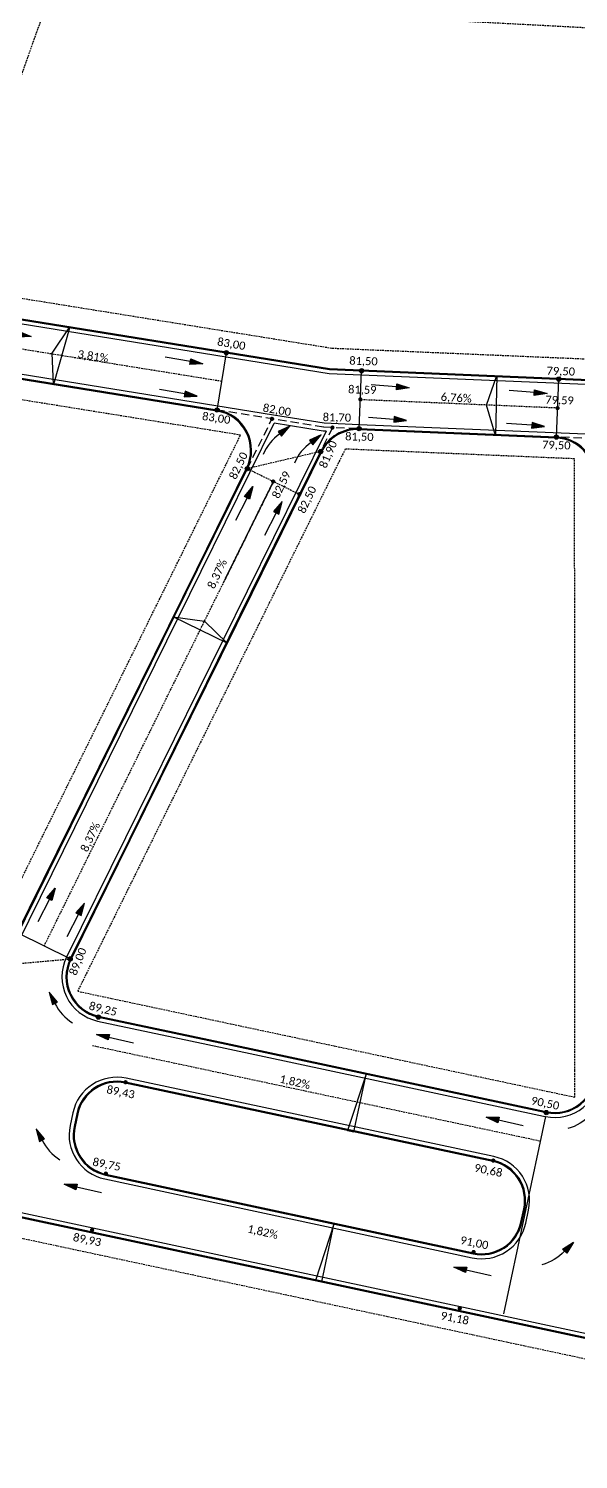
# Model space of a CAD drawing. Header units: metres. Extents: x 2615496 to 2632651, y 4927671 to 4929056.
# Drawn here: x 2623883 to 2623965.4, y 4927815.4 to 4928030 of the extents above; entities that cross this region are included whole.
import ezdxf

# ---------------------------------------------------------------- set-up
doc = ezdxf.new("R2010")
doc.units = ezdxf.units.M
doc.header["$MEASUREMENT"] = 0
doc.linetypes.add('HIDDEN', pattern=[0.375, 0.25, -0.125])
doc.linetypes.add('TRAZOS2', pattern=[0.375, 0.25, -0.125])
doc.layers.add('BocaCalle', color=50, linetype='HIDDEN', plot=False)
doc.layers.add('Eje Calle', color=182, linetype='HIDDEN', plot=False)
for name, color, linetype in [('CotaFCC', 6, 'Continuous'), ('Cuneta', 211, 'Continuous'), ('Escurrimiento', 160, 'Continuous'), ('GáliboS', 2, 'Continuous'), ('Manzanas', 134, 'HIDDEN'), ('Pendiente', 10, 'HIDDEN'), ('Quiebre', 212, 'Continuous'), ('Vereda', 3, 'Continuous')]:
    doc.layers.add(name, color=color, linetype=linetype)
doc.styles.get("Standard").update_dxf_attribs({"font": 'CALIBRI.TTF'})

# ---------------------------------------------------------------- blocks, each defined once
blk = doc.blocks.new('Flecha Claudio')
at = {"layer": 'Escurrimiento'}
blk.add_hatch(color=256, dxfattribs=at).paths.add_polyline_path([(-1.99, 0.44), (-1.99, -0.46), (0, 0)])
for points in [[(0, 0), (-1.99, -0.46), (-1.99, 0.44), (0, 0)], [(-1.99, -0.01), (-5.99, -0.01)]]:
    blk.add_lwpolyline(points, dxfattribs=at)
blk = doc.blocks.new('Flecha curva')
at = {"layer": 'Escurrimiento'}
blk.add_hatch(color=256, dxfattribs=at).paths.add_polyline_path([(0, 0), (-1.74, -0.85), (-1.21, -1.52)])
blk.add_lwpolyline([(-1.74, -0.85), (-1.21, -1.52), (0, 0), (-1.74, -0.85)], dxfattribs=at)
blk.add_arc((3.16, -7.02), 7.45, 128.5129, 159.4004, dxfattribs=at)

msp = doc.modelspace()

# ---------------------------------------------------------------- hatches: boundary and pattern name
at = {"layer": 'CotaFCC'}
h = msp.add_hatch(color=256, dxfattribs=at)
edge = h.paths.add_edge_path()
edge.add_arc((2623912.66079, 4927981.35474), 0.3186, 0, 360)
h = msp.add_hatch(color=256, dxfattribs=at)
edge = h.paths.add_edge_path()
edge.add_arc((2623932.92852, 4927978.66033), 0.3186, 0, 360)
h = msp.add_hatch(color=256, dxfattribs=at)
edge = h.paths.add_edge_path()
edge.add_arc((2623962.47606, 4927977.40537), 0.3186, 0, 360)
h = msp.add_hatch(color=256, dxfattribs=at)
edge = h.paths.add_edge_path()
edge.add_arc((2623911.27743, 4927972.76543), 0.3186, 0, 360)
h = msp.add_hatch(color=256, dxfattribs=at)
edge = h.paths.add_edge_path()
edge.add_arc((2623932.74581, 4927974.35835), 0.3186, 0, 360)
h = msp.add_hatch(color=256, dxfattribs=at)
edge = h.paths.add_edge_path()
edge.add_arc((2623962.29147, 4927973.05928), 0.3186, 0, 360)
h = msp.add_hatch(color=256, dxfattribs=at)
edge = h.paths.add_edge_path()
edge.add_arc((2623919.49739, 4927971.44155), 0.3186, 0, 360)
h = msp.add_hatch(color=256, dxfattribs=at)
edge = h.paths.add_edge_path()
edge.add_arc((2623928.55483, 4927970.13826), 0.3186, 0, 360)
h = msp.add_hatch(color=256, dxfattribs=at)
edge = h.paths.add_edge_path()
edge.add_arc((2623932.55885, 4927969.96805), 0.3186, 0, 360)
h = msp.add_hatch(color=256, dxfattribs=at)
edge = h.paths.add_edge_path()
edge.add_arc((2623962.10688, 4927968.71306), 0.3186, 0, 360)
h = msp.add_hatch(color=256, dxfattribs=at)
edge = h.paths.add_edge_path()
edge.add_arc((2623926.78192, 4927966.54329), 0.3186, 0, 360)
h = msp.add_hatch(color=256, dxfattribs=at)
edge = h.paths.add_edge_path()
edge.add_arc((2623915.81549, 4927963.97398), 0.3186, 0, 360)
h = msp.add_hatch(color=256, dxfattribs=at)
edge = h.paths.add_edge_path()
edge.add_arc((2623919.67846, 4927962.04125), 0.3186, 0, 360)
h = msp.add_hatch(color=256, dxfattribs=at)
edge = h.paths.add_edge_path()
edge.add_arc((2623923.59111, 4927960.14013), 0.3186, 0, 360)
h = msp.add_hatch(color=256, dxfattribs=at)
edge = h.paths.add_edge_path()
edge.add_arc((2623889.26034, 4927890.44298), 0.3186, 0, 360)
h = msp.add_hatch(color=256, dxfattribs=at)
edge = h.paths.add_edge_path()
edge.add_arc((2623893.49335, 4927881.70859), 0.3186, 0, 360)
h = msp.add_hatch(color=256, dxfattribs=at)
edge = h.paths.add_edge_path()
edge.add_arc((2623897.56698, 4927871.94394), 0.3186, 0, 360)
h = msp.add_hatch(color=256, dxfattribs=at)
edge = h.paths.add_edge_path()
edge.add_arc((2623960.60704, 4927867.39308), 0.3186, 0, 360)
h = msp.add_hatch(color=256, dxfattribs=at)
edge = h.paths.add_edge_path()
edge.add_arc((2623952.66033, 4927860.1924), 0.3186, 0, 360)
h = msp.add_hatch(color=256, dxfattribs=at)
edge = h.paths.add_edge_path()
edge.add_arc((2623894.61542, 4927858.23598), 0.3186, 0, 360)
h = msp.add_hatch(color=256, dxfattribs=at)
edge = h.paths.add_edge_path()
edge.add_arc((2623892.54355, 4927849.78242), 0.3186, 0, 360)
h = msp.add_hatch(color=256, dxfattribs=at)
edge = h.paths.add_edge_path()
edge.add_arc((2623949.70876, 4927846.48444), 0.3186, 0, 360)
h = msp.add_hatch(color=256, dxfattribs=at)
edge = h.paths.add_edge_path()
edge.add_arc((2623947.63689, 4927838.03087), 0.3186, 0, 360)

# ---------------------------------------------------------------- linework, layer by layer
at = {"layer": 'BocaCalle'}
for p, q in [((2623926.78242, 4927966.54341), (2623915.81549, 4927963.97398)), ((2623915.81599, 4927963.97409), (2623923.61855, 4927960.1266)), ((2623879.10648, 4927889.52257), (2623889.26034, 4927890.44298))]:
    msp.add_line(p, q, dxfattribs=at)
at = {"layer": 'CotaFCC'}
for centre in [(2623912.66079, 4927981.35474), (2623932.92852, 4927978.66033), (2623962.47606, 4927977.40537), (2623911.27743, 4927972.76543), (2623932.55885, 4927969.96805), (2623962.10688, 4927968.71306), (2623926.78192, 4927966.54329), (2623915.81549, 4927963.97398), (2623889.26034, 4927890.44298), (2623893.49335, 4927881.70859), (2623960.60704, 4927867.39308)]:
    msp.add_circle(centre, 0.3186, dxfattribs=at)
at = {"layer": 'Cuneta'}
for p, q in [((2623871.32369, 4927987.40461), (2623928.06251, 4927978.26647)), ((2623919.71747, 4927972.01384), (2623862.8903, 4927981.16622)), ((2623928.06251, 4927978.26647), (2624012.0507, 4927974.69925)), ((2623927.3045, 4927970.7919), (2623919.71747, 4927972.01384)), ((2623908.89625, 4927948.58395), (2623919.8396, 4927970.77871)), ((2623927.60961, 4927969.57786), (2623915.78479, 4927945.59534)), ((2623927.18322, 4927969.59597), (2623919.8396, 4927970.77871)), ((2623927.60961, 4927969.57786), (2623927.18322, 4927969.59597)), ((2623932.5848, 4927970.56763), (2623927.3045, 4927970.7919)), ((2623970.9252, 4927968.9392), (2623932.5848, 4927970.56763)), ((2623879.64462, 4927889.25723), (2623908.89625, 4927948.58395)), ((2623915.78479, 4927945.59534), (2623897.53778, 4927908.58764)), ((2623470.34744, 4927940.54349, -0.56571), (2624038.87054, 4927818.79052, -0.56571)), ((2623897.53778, 4927908.58764), (2623888.7222, 4927890.70832)), ((2623893.36818, 4927881.12179), (2623912.48592, 4927877.04394)), ((2623912.48592, 4927877.04394), (2623960.19752, 4927866.86694)), ((2623960.19752, 4927866.86694), (2623960.48187, 4927866.80628))]:
    msp.add_line(p, q, dxfattribs=at)
msp.add_lwpolyline([(2623889.65836, 4927867.34818), (2623889.25112, 4927865.44659, 0.414085574), (2623894.43507, 4927857.43336), (2623949.51362, 4927845.61275, 0.414341562), (2623957.53035, 4927850.79896), (2623957.95238, 4927852.76962, 0.414452837), (2623952.76016, 4927860.78462), (2623897.66681, 4927872.53617, 0.413974328)], format="xyb", close=True, dxfattribs=at)
for centre, start, end in [((2623894.7763, 4927887.72329), 153.7539363, 257.9591191), ((2623961.88999, 4927873.40778), 257.9591191, 0.028008)]:
    msp.add_arc(centre, 6.75, start, end, dxfattribs=at)
at = {"layer": 'Eje Calle'}
for p, q in [((2623911.96911, 4927977.06009), (2623873.08262, 4927983.323)), ((2623962.29196, 4927973.05926), (2623932.74393, 4927974.31425)), ((2623912.25964, 4927946.9256), (2623919.71702, 4927962.05029)), ((2623892.58589, 4927877.4543), (2623959.69959, 4927863.13879))]:
    msp.add_line(p, q, dxfattribs=at)
for points in [[(2623885.35881, 4927892.36667), (2623919.71709, 4927962.05043)], [(2623919.71709, 4927962.05043), (2623912.42141, 4927947.25369)]]:
    msp.add_lwpolyline(points, dxfattribs=at)
msp.add_arc((2623910.29953, 4927966.69367), 10.5, 333.7539364, 333.7548227, dxfattribs=at)
at = {"layer": 'Escurrimiento', "linetype": 'TRAZOS2', "ltscale": 5}
for p, q in [((2623927.20909, 4927970.19953), (2623911.81826, 4927972.67833)), ((2623915.81549, 4927963.97398), (2623919.49745, 4927971.44154)), ((2623928.55489, 4927970.13825), (2623926.78242, 4927966.54341)), ((2623932.24054, 4927969.98171), (2623927.27904, 4927970.19244)), ((2623982.78915, 4927967.83477), (2623962.42519, 4927968.69968))]:
    msp.add_line(p, q, dxfattribs=at)
at = {"layer": 'GáliboS'}
for points in [[(2623889.22886, 4927985.22591), (2623886.73691, 4927976.57778), (2623886.58056, 4927981.30593), (2623889.22886, 4927985.22591)], [(2623953.18929, 4927977.94994), (2623952.97526, 4927968.95248), (2623951.6233, 4927973.48592), (2623953.18929, 4927977.94994)], [(2623912.77992, 4927937.80549), (2623904.6813, 4927941.73135), (2623909.3672, 4927941.08164), (2623912.77992, 4927937.80549)], [(2623931.76937, 4927864.49514), (2623933.64686, 4927873.29713), (2623930.82676, 4927864.6962), (2623931.76937, 4927864.49514)], [(2623926.94554, 4927842.01832), (2623928.82303, 4927850.82031), (2623926.00293, 4927842.21938), (2623926.94554, 4927842.01832)]]:
    msp.add_lwpolyline(points, dxfattribs=at)
at = {"layer": 'Manzanas'}
msp.add_line((2623469.35066, 4927936.92193, -0.56571), (2624036.93319, 4927815.37039, -0.56571), dxfattribs=at)
for points in [[(2623887.54234, 4928038.68789), (2623891.50867, 4928038.16996), (2623943.85747, 4928031.33414), (2623996.56552, 4928028.54193), (2624000.55992, 4928028.33033), (2624001.21518, 4928024.38436), (2624008.16446, 4927982.53582), (2624008.81971, 4927978.58986), (2624004.82332, 4927978.7596), (2623928.44151, 4927982.00375), (2623874.66973, 4927990.66404), (2623870.72062, 4927991.30007), (2623872.05873, 4927995.06961), (2623886.20423, 4928034.91835), (2623887.54234, 4928038.68789)], [(2623863.14018, 4927977.32765), (2623853.88673, 4927958.56024), (2623849.26, 4927949.17654), (2623835.37982, 4927921.02544), (2623824.80622, 4927899.58059), (2623875.24853, 4927888.82112), (2623905.53287, 4927950.2423), (2623914.78632, 4927969.00971), (2623863.14018, 4927977.32765)], [(2623930.47228, 4927966.90397), (2623919.14818, 4927943.93699), (2623900.90116, 4927906.92929), (2623890.38123, 4927885.59328), (2623913.2682, 4927880.71143), (2623960.9798, 4927870.53443), (2623964.8918, 4927869.69999), (2623964.88984, 4927873.69999), (2623964.87527, 4927903.50841), (2623964.86527, 4927923.96047), (2623964.85528, 4927944.41252), (2623964.845, 4927965.44407), (2623930.47228, 4927966.90397)]]:
    msp.add_lwpolyline(points, dxfattribs=at)
at = {"layer": 'Quiebre'}
for p, q in [((2623911.27743, 4927972.76543), (2623912.66079, 4927981.35474)), ((2623932.55934, 4927969.96817), (2623932.92852, 4927978.66033)), ((2623962.10737, 4927968.71318), (2623962.47655, 4927977.40534)), ((2623889.26034, 4927890.44298), (2623881.45728, 4927894.29036)), ((2623960.48187, 4927866.80628), (2623954.16918, 4927837.21126))]:
    msp.add_line(p, q, dxfattribs=at)
at = {"layer": 'Vereda'}
for points in [[(2623890.35464, 4928041.4974, 0.353607374), (2623883.76265, 4928037.45652), (2623883.23571, 4928035.97211), (2623869.09022, 4927996.12337), (2623868.95653, 4927995.74676, 0.468405251), (2623873.7743, 4927987.61766), (2623874.16886, 4927987.55412), (2623928.12315, 4927978.86443), (2624004.68965, 4927975.61243), (2624004.99389, 4927975.59951, 0.476228229), (2624011.32179, 4927982.75143), (2624011.2719, 4927983.05184), (2624004.32262, 4928024.90038), (2624004.06207, 4928026.46945, 0.351857492), (2623998.32049, 4928031.60338), (2623996.73216, 4928031.68752), (2623944.14515, 4928034.47331), (2623891.91654, 4928041.29344)], [(2623851.06148, 4927959.95326), (2623846.43476, 4927950.56956), (2623832.55457, 4927922.41845), (2623823.68533, 4927904.43029, 0.488841323), (2623827.91833, 4927895.6959), (2623872.30757, 4927886.22757, 0.343326497), (2623879.10648, 4927889.52257), (2623908.35811, 4927948.84929), (2623915.81549, 4927963.97398, 0.504571178), (2623911.27743, 4927972.76543), (2623865.82883, 4927980.08522, 0.32928241), (2623859.33498, 4927976.73316)], [(2623846.56929, 4927950.50322), (2623832.68911, 4927922.35212), (2623823.81986, 4927904.36396, 0.488841323), (2623827.94963, 4927895.8426), (2623872.33886, 4927886.37427, 0.343326497), (2623878.97194, 4927889.5889), (2623908.22357, 4927948.91562), (2623915.68095, 4927964.04031, 0.504571178), (2623911.25358, 4927972.61734), (2623865.80498, 4927979.93713, 0.32928241), (2623859.46952, 4927976.66682), (2623851.19602, 4927959.88693)], [(2623960.60704, 4927867.39308, 0.477344555), (2623968.03998, 4927873.41078), (2623968.03984, 4927873.70153), (2623968.02527, 4927903.50995), (2623968.01527, 4927923.96201), (2623968.00528, 4927944.41406), (2623967.9964, 4927962.57173, 0.401693035), (2623962.10737, 4927968.71318), (2623932.55934, 4927969.96817, 0.297096449), (2623926.78242, 4927966.54341), (2623916.32294, 4927945.33001), (2623898.07592, 4927908.3223), (2623889.26034, 4927890.44298, 0.488841323), (2623893.49335, 4927881.70859), (2623912.61108, 4927877.63074), (2623960.32268, 4927867.45374)], [(2623890.24505, 4927867.22254), (2623889.83781, 4927865.32094, 0.414085574), (2623894.56097, 4927858.02), (2623949.63952, 4927846.19939, 0.414341562), (2623956.94366, 4927850.92461), (2623957.36569, 4927852.89527, 0.414452837), (2623952.63499, 4927860.19782), (2623897.54165, 4927871.94937, 0.413974328)]]:
    msp.add_lwpolyline(points, format="xyb", close=True, dxfattribs=at)
for points in [[(2623890.33522, 4928041.34866, 0.353607374), (2623883.90401, 4928037.40634), (2623883.37707, 4928035.92194), (2623869.23157, 4927996.0732), (2623869.09788, 4927995.69658, 0.468405251), (2623873.79815, 4927987.76575), (2623874.19271, 4927987.70221), (2623928.13831, 4927979.01392), (2624004.69601, 4927975.7623), (2624005.00026, 4927975.74938, 0.476228229), (2624011.17381, 4927982.72686), (2624011.12393, 4927983.02727), (2624004.17465, 4928024.87581), (2624003.91409, 4928026.44488, 0.351857492), (2623998.31255, 4928031.45359), (2623996.72422, 4928031.53773), (2623944.13145, 4928034.32383), (2623891.89712, 4928041.14471), (2623890.33522, 4928041.34866)], [(2623967.88998, 4927873.41071), (2623967.88984, 4927873.70146), (2623967.87527, 4927903.50988), (2623967.86527, 4927923.96193), (2623967.85528, 4927944.41398), (2623967.8464, 4927962.57165, 0.401693035), (2623962.10101, 4927968.56332), (2623932.55298, 4927969.81831, 0.297096449), (2623926.91695, 4927966.47707), (2623916.45747, 4927945.26367), (2623898.21045, 4927908.25597), (2623889.39488, 4927890.37665, 0.488841324), (2623893.52464, 4927881.85529), (2623912.64237, 4927877.77743), (2623960.35397, 4927867.60044), (2623960.63833, 4927867.53978, 0.477344555), (2623967.88998, 4927873.41071)], [(2623890.39173, 4927867.19112), (2623889.98449, 4927865.28953, 0.414085574), (2623894.59244, 4927858.16666), (2623949.671, 4927846.34605, 0.414341562), (2623956.79698, 4927850.95602), (2623957.21901, 4927852.92668, 0.414452837), (2623952.6037, 4927860.05112), (2623897.51035, 4927871.80267, 0.413974328), (2623890.39173, 4927867.19112)]]:
    msp.add_lwpolyline(points, format="xyb", dxfattribs=at)
at = {"layer": 'Vereda', "elevation": -0.56571}
for points in [[(2623470.14808, 4927939.81918), (2624038.48307, 4927818.10649)], [(2623470.18795, 4927939.96404), (2624038.56057, 4927818.2433)]]:
    msp.add_lwpolyline(points, dxfattribs=at)

# ---------------------------------------------------------------- block references
at = {"layer": 'Escurrimiento'}
for p, xscale, yscale, zscale, rotation in [((2623883.42813, 4927983.80271, 0.00004), 0.9538932843795458, 0.9538932843795461, 0.9538932843795461, 349.9500534422674), ((2623909.14016, 4927979.70141, 0.00004), 0.9538932843795458, 0.9538932843795461, 0.9538932843795461, 349.9500534422674), ((2623908.28513, 4927974.84735, 0.00001), -0.9538932843795463, 0.9538932843795461, 0.9538932843795465, 170.0699915024115), ((2623940.06024, 4927976.1052, 0.00005), 0.9538932843795458, 0.9538932843795461, 0.9538932843795461, 355.4318315046485), ((2623960.7147, 4927975.23036, 0.00005), 0.9538932843795458, 0.9538932843795461, 0.9538932843795461, 355.4318315046485), ((2623939.67282, 4927971.19166, 0.00002), -0.9538932843795463, 0.9538932843795461, 0.9538932843795465, 175.5517695647927), ((2623960.32729, 4927970.31682, 0.00002), -0.9538932843795463, 0.9538932843795461, 0.9538932843795465, 175.5517695647927), ((2623916.61746, 4927961.28822, 0.00011), 0.9538932843795459, 0.9538932843795461, 0.9538932843795461, 62.72337124213492), ((2623921.00055, 4927959.03401, 0.0001), -0.9538932843795461, 0.9538932843795465, 0.9538932843795465, 242.843309302279), ((2623886.99996, 4927901.0706, 0.00011), 0.9538932843795459, 0.9538932843795461, 0.9538932843795461, 62.72337124213492), ((2623891.38305, 4927898.81639, 0.0001), -0.9538932843795461, 0.9538932843795465, 0.9538932843795465, 242.843309302279), ((2623893.19249, 4927879.11859, -0.00004), 0.953893284379546, 0.9538932843795462, 0.9538932843795461, 167.1656491116709), ((2623951.57196, 4927866.69101, -0.00004), 0.953893284379546, 0.9538932843795462, 0.9538932843795461, 167.1656491116709), ((2623888.36866, 4927856.64178, -0.00004), 0.9538932843795461, 0.9538932843795462, 0.9538932843795461, 167.1656491116709), ((2623946.74813, 4927844.21419, -0.00004), 0.9538932843795461, 0.9538932843795462, 0.9538932843795461, 167.1656491116709)]:
    msp.add_blockref('Flecha Claudio', p, dxfattribs=dict(at, xscale=xscale, yscale=yscale, zscale=zscale, rotation=rotation))
for p, rotation in [((2623922.1961, 4927970.32317), 357.3158241500959), ((2623926.87756, 4927969.02788), 357.3158241500959), ((2623886.11261, 4927885.46722), 78.10140923961933), ((2623884.18516, 4927864.94563), 78.10140923961933)]:
    msp.add_blockref('Flecha curva', p, dxfattribs=dict(at, rotation=rotation))
at = {"layer": 'Escurrimiento', "xscale": -1, "rotation": 265.1012336825737}
for p in [(2623968.53785, 4927868.41251), (2623964.65379, 4927847.97046, 92.5)]:
    msp.add_blockref('Flecha curva', p, dxfattribs=at)

# ---------------------------------------------------------------- texts
at = {"layer": 'CotaFCC'}
for s, rotation, p in [('83,00', 350.4333332, (2623911.21735, 4927982.46286)), ('81,50', 358.2469193, (2623931.06672, 4927979.58673)), ('79,50', 357.9340209, (2623960.63059, 4927978.07387)), ('81,59', 358.2469193, (2623930.88401, 4927975.28475)), ('82,00', 350.4333332, (2623918.05395, 4927972.54967)), ('79,59', 357.9340209, (2623960.446, 4927973.72779)), ('83,00', 351.5173908, (2623908.96615, 4927971.29392)), ('81,70', 358.6902669, (2623927.08523, 4927971.11208)), ('81,50', 358.6902669, (2623930.44941, 4927968.21974)), ('81,90', 66.3228268, (2623927.59638, 4927963.92686)), ('79,50', 358.0831645, (2623959.96333, 4927966.98745)), ('82,50', 64.5534944, (2623914.08614, 4927962.24032)), ('82,59', 64.5534944, (2623920.51574, 4927959.37322)), ('82,50', 64.5534944, (2623924.3725, 4927957.14032)), ('89,00', 68.0539913, (2623890.15329, 4927887.85262)), ('89,25', 346.063933, (2623891.97098, 4927882.87816)), ('89,43', 348.5855376, (2623894.62519, 4927870.31455, 95.5)), ('90,50', 348.2034236, (2623958.24053, 4927868.65494)), ('89,75', 348.5855376, (2623892.52887, 4927859.46174)), ('90,68', 348.5855376, (2623949.71854, 4927858.563, 95.5)), ('89,93', 348.5855376, (2623889.60176, 4927848.15302, 94.93429)), ('91,00', 348.5855376, (2623947.62222, 4927847.71019)), ('91,18', 348.5855376, (2623944.6951, 4927836.40148, 94.93429))]:
    msp.add_text(s, height=1.2, rotation=rotation, dxfattribs=at).set_placement(p)
at = {"layer": 'Pendiente'}
for s, rotation, p in [('3,81%%%', 350.9858405, (2623890.31079, 4927980.60962, -0.00001)), ('6,76%%%', 356.4676186, (2623944.75604, 4927974.15842, -0.00001)), ('8,37%%%', 65.0875669, (2623910.84283, 4927945.84349, 0)), ('8,37%%%', 65.0875669, (2623891.83524, 4927906.36701, 0)), ('1,82%%%', 347.2421988, (2623920.54933, 4927871.90896, -0.00001)), ('1,82%%%', 347.2421988, (2623915.72549, 4927849.43214, -0.00001))]:
    msp.add_text(s, height=1.2, rotation=rotation, dxfattribs=at).set_placement(p)

doc.saveas('drawing.dxf')
